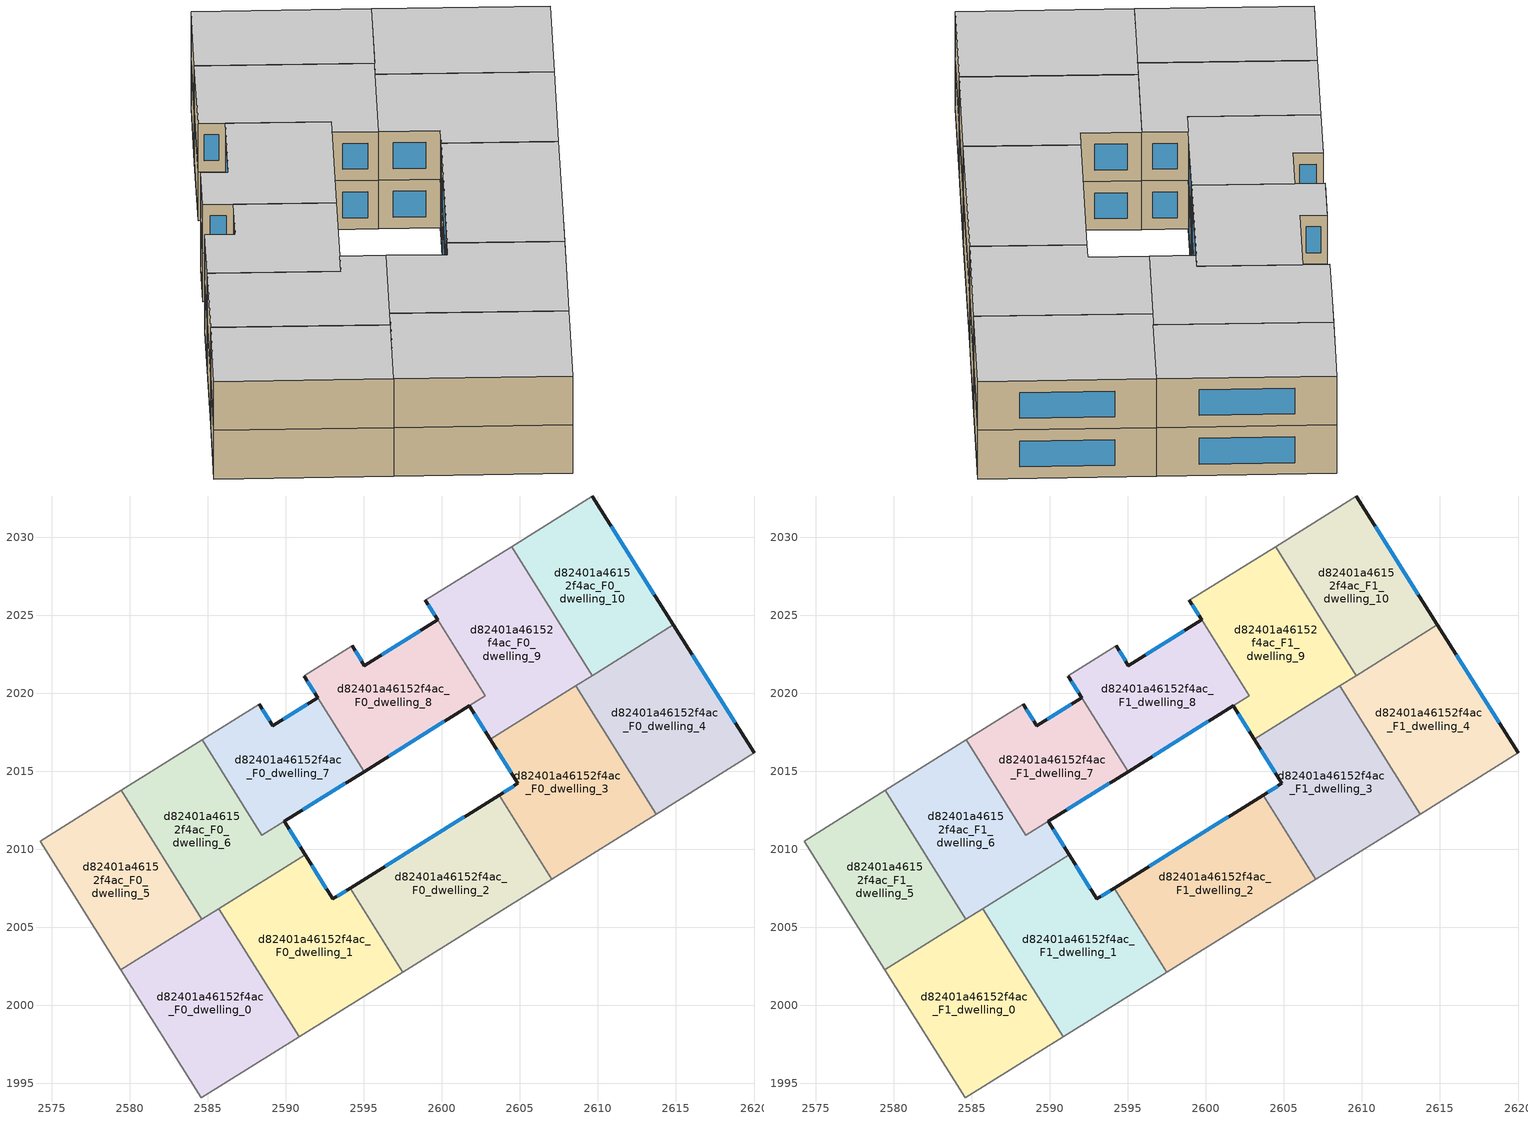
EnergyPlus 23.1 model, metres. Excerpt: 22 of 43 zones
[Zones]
d82401a46152f4ac_F0_dwelling_0
 floor ground (EU_floor_Construction): 2585.71,2006.2 2590.84,1997.98 2584.59,1994.08 2579.43,2002.28 z0
 wall adiabatic (EU_wall_Construction): 2579.43,2002.28 2584.59,1994.08 2590.84,1997.98 z0:3
 wall to d82401a46152f4ac_F0_dwelling_1 (EU_wall_Construction): 2590.84,1997.98 2585.71,2006.2 z0:3
 wall to d82401a46152f4ac_F0_dwelling_5 (EU_wall_Construction): 2584.61,2005.51 2579.43,2002.28 z0:3
 wall to d82401a46152f4ac_F0_dwelling_6 (EU_wall_Construction): 2585.71,2006.2 2584.61,2005.51 z0:3
d82401a46152f4ac_F0_dwelling_1
 floor ground (EU_floor_Construction): 2594.13,2007.52 2597.49,2002.13 2590.84,1997.98 2585.71,2006.2 2591.24,2009.65 2593.02,2006.83 z0
 wall outside (EU_wall_Construction): 2594.13,2007.52 2593.02,2006.83 2591.24,2009.65 z0:3
 wall to d82401a46152f4ac_F0_dwelling_2 (EU_wall_Construction): 2597.49,2002.13 2594.13,2007.52 z0:3
 wall adiabatic (EU_wall_Construction): 2590.84,1997.98 2597.49,2002.13 z0:3
 wall to d82401a46152f4ac_F0_dwelling_6 (EU_wall_Construction): 2591.24,2009.65 2585.71,2006.2 z0:3
 window (EU_Window_Construction): 2592.6,2007.5 2591.66,2008.99 / 2593.87,2007.36 2593.28,2007 z0.7:2.3
d82401a46152f4ac_F0_dwelling_10
 floor ground (EU_floor_Construction): 2609.65,2032.64 2614.84,2024.39 2609.64,2021.14 2604.47,2029.41 z0
 wall outside (EU_wall_Construction): 2614.84,2024.39 2609.65,2032.64 z0:3
 wall to d82401a46152f4ac_F0_dwelling_9 (EU_wall_Construction): 2604.47,2029.41 2609.64,2021.14 z0:3
 wall adiabatic (EU_wall_Construction): 2609.65,2032.64 2604.47,2029.41 z0:3
 wall to d82401a46152f4ac_F0_dwelling_4 (EU_wall_Construction): 2609.64,2021.14 2614.84,2024.39 z0:3
 window (EU_Window_Construction): 2613.62,2026.33 2610.87,2030.71 z0.7:2.3
d82401a46152f4ac_F0_dwelling_2
 floor ground (EU_floor_Construction): 2603.68,2013.49 2607.04,2008.1 2597.49,2002.13 2594.13,2007.52 z0
 wall outside (EU_wall_Construction): 2603.68,2013.49 2594.13,2007.52 z0:3
 wall to d82401a46152f4ac_F0_dwelling_3 (EU_wall_Construction): 2607.04,2008.1 2603.68,2013.49 z0:3
 wall adiabatic (EU_wall_Construction): 2597.49,2002.13 2607.04,2008.1 z0:3
 window (EU_Window_Construction): 2601.43,2012.09 2596.37,2008.92 z0.7:2.3
d82401a46152f4ac_F0_dwelling_3
 floor ground (EU_floor_Construction): 2608.59,2020.48 2613.72,2012.26 2607.04,2008.1 2603.68,2013.49 2604.87,2014.24 2603.1,2017.06 z0
 wall outside (EU_wall_Construction): 2603.1,2017.06 2604.87,2014.24 2603.68,2013.49 z0:3
 wall to d82401a46152f4ac_F0_dwelling_4 (EU_wall_Construction): 2613.72,2012.26 2608.59,2020.48 z0:3
 wall adiabatic (EU_wall_Construction): 2607.04,2008.1 2613.72,2012.26 z0:3
 wall to d82401a46152f4ac_F0_dwelling_9 (EU_wall_Construction): 2608.59,2020.48 2603.1,2017.06 z0:3
 window (EU_Window_Construction): 2604.59,2014.06 2603.96,2013.66 / 2603.52,2016.39 2604.46,2014.9 z0.7:2.3
d82401a46152f4ac_F0_dwelling_4
 floor ground (EU_floor_Construction): 2614.84,2024.39 2620,2016.19 2613.72,2012.26 2608.59,2020.48 z0
 wall outside (EU_wall_Construction): 2620,2016.19 2614.84,2024.39 z0:3
 wall adiabatic (EU_wall_Construction): 2613.72,2012.26 2620,2016.19 z0:3
 wall to d82401a46152f4ac_F0_dwelling_9 (EU_wall_Construction): 2609.64,2021.14 2608.59,2020.48 z0:3
 window (EU_Window_Construction): 2618.79,2018.11 2616.05,2022.46 z0.7:2.3
d82401a46152f4ac_F0_dwelling_5
 floor ground (EU_floor_Construction): 2579.45,2013.78 2584.61,2005.51 2579.43,2002.28 2574.24,2010.53 z0
 wall adiabatic (EU_wall_Construction): 2579.45,2013.78 2574.24,2010.53 2579.43,2002.28 z0:3
 wall to d82401a46152f4ac_F0_dwelling_6 (EU_wall_Construction): 2584.61,2005.51 2579.45,2013.78 z0:3
d82401a46152f4ac_F0_dwelling_6
 floor ground (EU_floor_Construction): 2589.9,2011.79 2591.24,2009.65 2584.61,2005.51 2579.45,2013.78 2584.64,2017.02 2588.46,2010.9 z0
 wall outside (EU_wall_Construction): 2591.24,2009.65 2589.9,2011.79 z0:3
 wall adiabatic (EU_wall_Construction): 2584.64,2017.02 2579.45,2013.78 z0:3
 wall to d82401a46152f4ac_F0_dwelling_7 (EU_wall_Construction): 2589.9,2011.79 2588.46,2010.9 2584.64,2017.02 z0:3
 window (EU_Window_Construction): 2590.93,2010.16 2590.21,2011.29 z0.7:2.3
d82401a46152f4ac_F0_dwelling_7
 floor ground (EU_floor_Construction): 2592.06,2019.72 2595.01,2014.99 2588.46,2010.9 2584.64,2017.02 2588.29,2019.3 2589.16,2017.92 z0
 wall outside (EU_wall_Construction): 2592.06,2019.72 2589.16,2017.92 2588.29,2019.3 / 2589.89,2011.79 2595.01,2014.99 z0:3
 wall adiabatic (EU_wall_Construction): 2588.29,2019.3 2584.64,2017.02 z0:3
 wall to d82401a46152f4ac_F0_dwelling_8 (EU_wall_Construction): 2595.01,2014.99 2592.06,2019.72 z0:3
 window (EU_Window_Construction): 2588.95,2018.24 2588.49,2018.98 / 2591.38,2019.3 2589.84,2018.34 / 2591.1,2012.54 2593.81,2014.24 z0.7:2.3
d82401a46152f4ac_F0_dwelling_8
 floor ground (EU_floor_Construction): 2599.72,2024.72 2602.77,2019.84 2595.01,2014.99 2592.06,2019.72 2591.18,2021.11 2594.26,2023.04 2595.04,2021.78 z0
 wall outside (EU_wall_Construction): 2595.01,2014.99 2601.74,2019.2 / 2591.18,2021.11 2592.06,2019.72 / 2599.72,2024.72 2595.04,2021.78 2594.26,2023.04 z0:3
 wall adiabatic (EU_wall_Construction): 2594.26,2023.04 2591.19,2021.12 z0:3
 wall to d82401a46152f4ac_F0_dwelling_9 (EU_wall_Construction): 2601.75,2019.21 2602.77,2019.84 2599.72,2024.72 z0:3
 window (EU_Window_Construction): 2596.59,2015.98 2600.16,2018.21 / 2591.39,2020.79 2591.85,2020.05 / 2594.86,2022.08 2594.44,2022.74 / 2598.62,2024.03 2596.14,2022.47 z0.7:2.3
d82401a46152f4ac_F0_dwelling_9
 floor ground (EU_floor_Construction): 2604.47,2029.41 2609.64,2021.14 2603.1,2017.06 2601.75,2019.21 2602.77,2019.84 2599.72,2024.72 2598.94,2025.96 z0
 wall outside (EU_wall_Construction): 2598.94,2025.96 2599.72,2024.72 / 2601.75,2019.21 2603.1,2017.06 z0:3
 wall adiabatic (EU_wall_Construction): 2604.47,2029.41 2598.95,2025.96 z0:3
 window (EU_Window_Construction): 2599.12,2025.67 2599.54,2025.01 / 2602.07,2018.7 2602.78,2017.56 z0.7:2.3
d82401a46152f4ac_F1_dwelling_0
 floor to d82401a46152f4ac_F0_dwelling_0 (EU_floor_Construction): 2585.71,2006.2 2590.84,1997.98 2584.59,1994.08 2579.43,2002.28 z3
 wall adiabatic (EU_wall_Construction): 2579.43,2002.28 2584.59,1994.08 2590.84,1997.98 z3:6
 wall to d82401a46152f4ac_F1_dwelling_1 (EU_wall_Construction): 2590.84,1997.98 2585.71,2006.2 z3:6
 wall to d82401a46152f4ac_F1_dwelling_5 (EU_wall_Construction): 2584.61,2005.51 2579.43,2002.28 z3:6
 wall to d82401a46152f4ac_F1_dwelling_6 (EU_wall_Construction): 2585.71,2006.2 2584.61,2005.51 z3:6
 ceiling to d82401a46152f4ac_F2_dwelling_0 (EU_floor_Construction): 2590.84,1997.98 2585.71,2006.2 2579.43,2002.28 2584.59,1994.08 z6
d82401a46152f4ac_F1_dwelling_1
 floor to d82401a46152f4ac_F0_dwelling_1 (EU_floor_Construction): 2594.13,2007.52 2597.49,2002.13 2590.84,1997.98 2585.71,2006.2 2591.24,2009.65 2593.02,2006.83 z3
 wall outside (EU_wall_Construction): 2594.13,2007.52 2593.02,2006.83 2591.24,2009.65 z3:6
 wall to d82401a46152f4ac_F1_dwelling_2 (EU_wall_Construction): 2597.49,2002.13 2594.13,2007.52 z3:6
 wall adiabatic (EU_wall_Construction): 2590.84,1997.98 2597.49,2002.13 z3:6
 wall to d82401a46152f4ac_F1_dwelling_6 (EU_wall_Construction): 2591.24,2009.65 2585.71,2006.2 z3:6
 window (EU_Window_Construction): 2592.6,2007.5 2591.66,2008.99 / 2593.87,2007.36 2593.28,2007 z3.7:5.3
 ceiling to d82401a46152f4ac_F2_dwelling_1 (EU_floor_Construction): 2597.49,2002.13 2594.13,2007.52 2593.02,2006.83 2591.24,2009.65 2585.71,2006.2 2590.84,1997.98 z6
d82401a46152f4ac_F1_dwelling_10
 floor to d82401a46152f4ac_F0_dwelling_10 (EU_floor_Construction): 2609.65,2032.64 2614.84,2024.39 2609.64,2021.14 2604.47,2029.41 z3
 wall outside (EU_wall_Construction): 2614.84,2024.39 2609.65,2032.64 z3:6
 wall to d82401a46152f4ac_F1_dwelling_9 (EU_wall_Construction): 2604.47,2029.41 2609.64,2021.14 z3:6
 wall adiabatic (EU_wall_Construction): 2609.65,2032.64 2604.47,2029.41 z3:6
 wall to d82401a46152f4ac_F1_dwelling_4 (EU_wall_Construction): 2609.64,2021.14 2614.84,2024.39 z3:6
 window (EU_Window_Construction): 2613.62,2026.33 2610.87,2030.71 z3.7:5.3
 ceiling to d82401a46152f4ac_F2_dwelling_10 (EU_floor_Construction): 2614.84,2024.39 2609.65,2032.64 2604.47,2029.41 2609.64,2021.14 z6
d82401a46152f4ac_F1_dwelling_2
 floor to d82401a46152f4ac_F0_dwelling_2 (EU_floor_Construction): 2603.68,2013.49 2607.04,2008.1 2597.49,2002.13 2594.13,2007.52 z3
 wall outside (EU_wall_Construction): 2603.68,2013.49 2594.13,2007.52 z3:6
 wall to d82401a46152f4ac_F1_dwelling_3 (EU_wall_Construction): 2607.04,2008.1 2603.68,2013.49 z3:6
 wall adiabatic (EU_wall_Construction): 2597.49,2002.13 2607.04,2008.1 z3:6
 window (EU_Window_Construction): 2601.43,2012.09 2596.37,2008.92 z3.7:5.3
 ceiling to d82401a46152f4ac_F2_dwelling_2 (EU_floor_Construction): 2607.04,2008.1 2603.68,2013.49 2594.13,2007.52 2597.49,2002.13 z6
d82401a46152f4ac_F1_dwelling_3
 floor to d82401a46152f4ac_F0_dwelling_3 (EU_floor_Construction): 2608.59,2020.48 2613.72,2012.26 2607.04,2008.1 2603.68,2013.49 2604.87,2014.24 2603.1,2017.06 z3
 wall outside (EU_wall_Construction): 2603.1,2017.06 2604.87,2014.24 2603.68,2013.49 z3:6
 wall to d82401a46152f4ac_F1_dwelling_4 (EU_wall_Construction): 2613.72,2012.26 2608.59,2020.48 z3:6
 wall adiabatic (EU_wall_Construction): 2607.04,2008.1 2613.72,2012.26 z3:6
 wall to d82401a46152f4ac_F1_dwelling_9 (EU_wall_Construction): 2608.59,2020.48 2603.1,2017.06 z3:6
 window (EU_Window_Construction): 2604.59,2014.06 2603.96,2013.66 / 2603.52,2016.39 2604.46,2014.9 z3.7:5.3
 ceiling to d82401a46152f4ac_F2_dwelling_3 (EU_floor_Construction): 2613.72,2012.26 2608.59,2020.48 2603.1,2017.06 2604.87,2014.24 2603.68,2013.49 2607.04,2008.1 z6
d82401a46152f4ac_F1_dwelling_4
 floor to d82401a46152f4ac_F0_dwelling_4 (EU_floor_Construction): 2614.84,2024.39 2620,2016.19 2613.72,2012.26 2608.59,2020.48 z3
 wall outside (EU_wall_Construction): 2620,2016.19 2614.84,2024.39 z3:6
 wall adiabatic (EU_wall_Construction): 2613.72,2012.26 2620,2016.19 z3:6
 wall to d82401a46152f4ac_F1_dwelling_9 (EU_wall_Construction): 2609.64,2021.14 2608.59,2020.48 z3:6
 window (EU_Window_Construction): 2618.79,2018.11 2616.05,2022.46 z3.7:5.3
 ceiling to d82401a46152f4ac_F2_dwelling_4 (EU_floor_Construction): 2620,2016.19 2614.84,2024.39 2608.59,2020.48 2613.72,2012.26 z6
d82401a46152f4ac_F1_dwelling_5
 floor to d82401a46152f4ac_F0_dwelling_5 (EU_floor_Construction): 2579.45,2013.78 2584.61,2005.51 2579.43,2002.28 2574.24,2010.53 z3
 wall adiabatic (EU_wall_Construction): 2579.45,2013.78 2574.24,2010.53 2579.43,2002.28 z3:6
 wall to d82401a46152f4ac_F1_dwelling_6 (EU_wall_Construction): 2584.61,2005.51 2579.45,2013.78 z3:6
 ceiling to d82401a46152f4ac_F2_dwelling_5 (EU_floor_Construction): 2584.61,2005.51 2579.45,2013.78 2574.24,2010.53 2579.43,2002.28 z6
d82401a46152f4ac_F1_dwelling_6
 floor to d82401a46152f4ac_F0_dwelling_6 (EU_floor_Construction): 2589.9,2011.79 2591.24,2009.65 2584.61,2005.51 2579.45,2013.78 2584.64,2017.02 2588.46,2010.9 z3
 wall outside (EU_wall_Construction): 2591.24,2009.65 2589.9,2011.79 z3:6
 wall adiabatic (EU_wall_Construction): 2584.64,2017.02 2579.45,2013.78 z3:6
 wall to d82401a46152f4ac_F1_dwelling_7 (EU_wall_Construction): 2589.9,2011.79 2588.46,2010.9 2584.64,2017.02 z3:6
 window (EU_Window_Construction): 2590.93,2010.16 2590.21,2011.29 z3.7:5.3
 ceiling to d82401a46152f4ac_F2_dwelling_6 (EU_floor_Construction): 2591.24,2009.65 2589.9,2011.79 2588.46,2010.9 2584.64,2017.02 2579.45,2013.78 2584.61,2005.51 z6
d82401a46152f4ac_F1_dwelling_7
 floor to d82401a46152f4ac_F0_dwelling_7 (EU_floor_Construction): 2592.06,2019.72 2595.01,2014.99 2588.46,2010.9 2584.64,2017.02 2588.29,2019.3 2589.16,2017.92 z3
 wall outside (EU_wall_Construction): 2592.06,2019.72 2589.16,2017.92 2588.29,2019.3 / 2589.89,2011.79 2595.01,2014.99 z3:6
 wall adiabatic (EU_wall_Construction): 2588.29,2019.3 2584.64,2017.02 z3:6
 wall to d82401a46152f4ac_F1_dwelling_8 (EU_wall_Construction): 2595.01,2014.99 2592.06,2019.72 z3:6
 window (EU_Window_Construction): 2588.95,2018.24 2588.49,2018.98 / 2591.38,2019.3 2589.84,2018.34 / 2591.1,2012.54 2593.81,2014.24 z3.7:5.3
 ceiling to d82401a46152f4ac_F2_dwelling_7 (EU_floor_Construction): 2595.01,2014.99 2592.06,2019.72 2589.16,2017.92 2588.29,2019.3 2584.64,2017.02 2588.46,2010.9 z6
d82401a46152f4ac_F1_dwelling_8
 floor to d82401a46152f4ac_F0_dwelling_8 (EU_floor_Construction): 2599.72,2024.72 2602.77,2019.84 2595.01,2014.99 2592.06,2019.72 2591.18,2021.11 2594.26,2023.04 2595.04,2021.78 z3
 wall outside (EU_wall_Construction): 2595.01,2014.99 2601.74,2019.2 / 2591.18,2021.11 2592.06,2019.72 / 2599.72,2024.72 2595.04,2021.78 2594.26,2023.04 z3:6
 wall adiabatic (EU_wall_Construction): 2594.26,2023.04 2591.19,2021.12 z3:6
 wall to d82401a46152f4ac_F1_dwelling_9 (EU_wall_Construction): 2601.75,2019.21 2602.77,2019.84 2599.72,2024.72 z3:6
 window (EU_Window_Construction): 2596.59,2015.98 2600.16,2018.21 / 2591.39,2020.79 2591.85,2020.05 / 2594.86,2022.08 2594.44,2022.74 / 2598.62,2024.03 2596.14,2022.47 z3.7:5.3
 ceiling to d82401a46152f4ac_F2_dwelling_8 (EU_floor_Construction): 2602.77,2019.84 2599.72,2024.72 2595.04,2021.78 2594.26,2023.04 2591.18,2021.11 2592.06,2019.72 2595.01,2014.99 z6
d82401a46152f4ac_F1_dwelling_9
 floor to d82401a46152f4ac_F0_dwelling_9 (EU_floor_Construction): 2604.47,2029.41 2609.64,2021.14 2603.1,2017.06 2601.75,2019.21 2602.77,2019.84 2599.72,2024.72 2598.94,2025.96 z3
 wall outside (EU_wall_Construction): 2598.94,2025.96 2599.72,2024.72 / 2601.75,2019.21 2603.1,2017.06 z3:6
 wall adiabatic (EU_wall_Construction): 2604.47,2029.41 2598.95,2025.96 z3:6
 window (EU_Window_Construction): 2599.12,2025.67 2599.54,2025.01 / 2602.07,2018.7 2602.78,2017.56 z3.7:5.3
 ceiling to d82401a46152f4ac_F2_dwelling_9 (EU_floor_Construction): 2609.64,2021.14 2604.47,2029.41 2598.94,2025.96 2599.72,2024.72 2602.77,2019.84 2601.75,2019.21 2603.1,2017.06 z6
[Building]
EU S2 Campaign: North Axis=0; Terrain=City; Solar Distribution=FullExterior
[Site:Location]
Budapest.Ferenc.Liszt.Intl.AP: Latitude=47.437; Longitude=19.256; Time Zone=1; Elevation=185
[SizingPeriod:WeatherFileDays]
AnnualSizingPeriod: Begin Month=1; Begin Day of Month=1; End Month=12; End Day of Month=31; Day of Week for Start Day=Monday; Use Weather File Daylight Saving Period=No; Use Weather File Rain and Snow Indicators=No
[MATERIAL]
EU_InternalMass_Material: Roughness=MediumRough; Thickness=0.1; Conductivity=1; Density=1800; Specific Heat=900; Thermal Absorptance=0.9; Solar Absorptance=0.7; Visible Absorptance=0.7
[MATERIAL:NOMASS] Roughness=MediumRough; Thermal Absorptance=0.9; Solar Absorptance=0.7; Visible Absorptance=0.7
Name | Thermal Resistance
EU_wall_NoMass | 0.832559
EU_floor_NoMass | 0.872794
[WINDOWMATERIAL:SIMPLEGLAZINGSYSTEM]
EU_Window_SimpleGlazing: UFactor=2.79869; Solar Heat Gain Coefficient=0.75; Visible Transmittance=0.75
[CONSTRUCTION]
EU_wall_Construction: EU_wall_NoMass
EU_floor_Construction: EU_floor_NoMass
EU_Window_Construction: EU_Window_SimpleGlazing
EU_InternalMass_Construction: EU_InternalMass_Material
[ZONE] Type=1; Multiplier=1; Ceiling Height=autocalculate; Floor Area=autocalculate; Part of Total Floor Area=Yes
Name | Volume
d82401a46152f4ac_F0_dwelling_0; d82401a46152f4ac_F1_dwelling_0 | 214.756
d82401a46152f4ac_F0_dwelling_1; d82401a46152f4ac_F1_dwelling_1 | 214.738
d82401a46152f4ac_F0_dwelling_10; d82401a46152f4ac_F1_dwelling_10 | 178.971
d82401a46152f4ac_F0_dwelling_2; d82401a46152f4ac_F1_dwelling_2 | 214.739
d82401a46152f4ac_F0_dwelling_3; d82401a46152f4ac_F1_dwelling_3; d82401a46152f4ac_F0_dwelling_4; d82401a46152f4ac_F1_dwelling_4 | 214.742
d82401a46152f4ac_F0_dwelling_5; d82401a46152f4ac_F1_dwelling_5 | 178.95
d82401a46152f4ac_F0_dwelling_6; d82401a46152f4ac_F1_dwelling_6 | 191.809
d82401a46152f4ac_F0_dwelling_7 | 150.538
d82401a46152f4ac_F1_dwelling_7 | 150.485
d82401a46152f4ac_F0_dwelling_8; d82401a46152f4ac_F1_dwelling_8 | 173.713
d82401a46152f4ac_F0_dwelling_9; d82401a46152f4ac_F1_dwelling_9 | 199.776
[INTERNALMASS] Construction=EU_InternalMass_Construction
Name | Zone or ZoneList | Surface Area
d82401a46152f4ac_F0_dwelling_0_EU_InternalMass | d82401a46152f4ac_F0_dwelling_0 | 71.5852
d82401a46152f4ac_F0_dwelling_1_EU_InternalMass | d82401a46152f4ac_F0_dwelling_1 | 71.5793
d82401a46152f4ac_F0_dwelling_2_EU_InternalMass | d82401a46152f4ac_F0_dwelling_2 | 71.5795
d82401a46152f4ac_F0_dwelling_3_EU_InternalMass | d82401a46152f4ac_F0_dwelling_3 | 71.5807
d82401a46152f4ac_F0_dwelling_4_EU_InternalMass | d82401a46152f4ac_F0_dwelling_4 | 71.5807
d82401a46152f4ac_F0_dwelling_5_EU_InternalMass | d82401a46152f4ac_F0_dwelling_5 | 59.65
d82401a46152f4ac_F0_dwelling_6_EU_InternalMass | d82401a46152f4ac_F0_dwelling_6 | 63.9359
d82401a46152f4ac_F0_dwelling_7_EU_InternalMass | d82401a46152f4ac_F0_dwelling_7 | 50.1804
d82401a46152f4ac_F0_dwelling_8_EU_InternalMass | d82401a46152f4ac_F0_dwelling_8 | 57.8999
d82401a46152f4ac_F0_dwelling_9_EU_InternalMass | d82401a46152f4ac_F0_dwelling_9 | 66.5905
d82401a46152f4ac_F0_dwelling_10_EU_InternalMass | d82401a46152f4ac_F0_dwelling_10 | 59.6568
d82401a46152f4ac_F1_dwelling_0_EU_InternalMass | d82401a46152f4ac_F1_dwelling_0 | 71.5852
d82401a46152f4ac_F1_dwelling_1_EU_InternalMass | d82401a46152f4ac_F1_dwelling_1 | 71.5793
d82401a46152f4ac_F1_dwelling_2_EU_InternalMass | d82401a46152f4ac_F1_dwelling_2 | 71.5795
d82401a46152f4ac_F1_dwelling_3_EU_InternalMass | d82401a46152f4ac_F1_dwelling_3 | 71.5807
d82401a46152f4ac_F1_dwelling_4_EU_InternalMass | d82401a46152f4ac_F1_dwelling_4 | 71.5807
d82401a46152f4ac_F1_dwelling_5_EU_InternalMass | d82401a46152f4ac_F1_dwelling_5 | 59.65
d82401a46152f4ac_F1_dwelling_6_EU_InternalMass | d82401a46152f4ac_F1_dwelling_6 | 63.9359
d82401a46152f4ac_F1_dwelling_7_EU_InternalMass | d82401a46152f4ac_F1_dwelling_7 | 50.1804
d82401a46152f4ac_F1_dwelling_8_EU_InternalMass | d82401a46152f4ac_F1_dwelling_8 | 57.8999
d82401a46152f4ac_F1_dwelling_9_EU_InternalMass | d82401a46152f4ac_F1_dwelling_9 | 66.5905
d82401a46152f4ac_F1_dwelling_10_EU_InternalMass | d82401a46152f4ac_F1_dwelling_10 | 59.6568
[OTHEREQUIPMENT] Fuel Type=Electricity; Design Level Calculation Method=Watts/Area; Power per Zone Floor Area=1; Fraction Latent=0; Fraction Radiant=0; Fraction Lost=0; Carbon Dioxide Generation Rate=0; EndUse Subcategory=EU_Step8_InternalGains
Name | Zone or ZoneList or Space or SpaceList | Schedule
EU_Step8_InternalGain_d82401a46152f4ac_F0_dwelling_0_f000 | d82401a46152f4ac_F0_dwelling_0 | EU_Step8_GainSchedule_d82401a46152f4ac_F0_dwelling_0_f000
EU_Step8_InternalGain_d82401a46152f4ac_F0_dwelling_1_f000 | d82401a46152f4ac_F0_dwelling_1 | EU_Step8_GainSchedule_d82401a46152f4ac_F0_dwelling_1_f000
EU_Step8_InternalGain_d82401a46152f4ac_F0_dwelling_2_f000 | d82401a46152f4ac_F0_dwelling_2 | EU_Step8_GainSchedule_d82401a46152f4ac_F0_dwelling_2_f000
EU_Step8_InternalGain_d82401a46152f4ac_F0_dwelling_3_f000 | d82401a46152f4ac_F0_dwelling_3 | EU_Step8_GainSchedule_d82401a46152f4ac_F0_dwelling_3_f000
EU_Step8_InternalGain_d82401a46152f4ac_F0_dwelling_4_f000 | d82401a46152f4ac_F0_dwelling_4 | EU_Step8_GainSchedule_d82401a46152f4ac_F0_dwelling_4_f000
EU_Step8_InternalGain_d82401a46152f4ac_F0_dwelling_5_f000 | d82401a46152f4ac_F0_dwelling_5 | EU_Step8_GainSchedule_d82401a46152f4ac_F0_dwelling_5_f000
EU_Step8_InternalGain_d82401a46152f4ac_F0_dwelling_6_f000 | d82401a46152f4ac_F0_dwelling_6 | EU_Step8_GainSchedule_d82401a46152f4ac_F0_dwelling_6_f000
EU_Step8_InternalGain_d82401a46152f4ac_F0_dwelling_7_f000 | d82401a46152f4ac_F0_dwelling_7 | EU_Step8_GainSchedule_d82401a46152f4ac_F0_dwelling_7_f000
EU_Step8_InternalGain_d82401a46152f4ac_F0_dwelling_8_f000 | d82401a46152f4ac_F0_dwelling_8 | EU_Step8_GainSchedule_d82401a46152f4ac_F0_dwelling_8_f000
EU_Step8_InternalGain_d82401a46152f4ac_F0_dwelling_9_f000 | d82401a46152f4ac_F0_dwelling_9 | EU_Step8_GainSchedule_d82401a46152f4ac_F0_dwelling_9_f000
EU_Step8_InternalGain_d82401a46152f4ac_F0_dwelling_10_f000 | d82401a46152f4ac_F0_dwelling_10 | EU_Step8_GainSchedule_d82401a46152f4ac_F0_dwelling_10_f000
EU_Step8_InternalGain_d82401a46152f4ac_F1_dwelling_0_f000 | d82401a46152f4ac_F1_dwelling_0 | EU_Step8_GainSchedule_d82401a46152f4ac_F1_dwelling_0_f000
EU_Step8_InternalGain_d82401a46152f4ac_F1_dwelling_1_f000 | d82401a46152f4ac_F1_dwelling_1 | EU_Step8_GainSchedule_d82401a46152f4ac_F1_dwelling_1_f000
EU_Step8_InternalGain_d82401a46152f4ac_F1_dwelling_2_f000 | d82401a46152f4ac_F1_dwelling_2 | EU_Step8_GainSchedule_d82401a46152f4ac_F1_dwelling_2_f000
EU_Step8_InternalGain_d82401a46152f4ac_F1_dwelling_3_f000 | d82401a46152f4ac_F1_dwelling_3 | EU_Step8_GainSchedule_d82401a46152f4ac_F1_dwelling_3_f000
EU_Step8_InternalGain_d82401a46152f4ac_F1_dwelling_4_f000 | d82401a46152f4ac_F1_dwelling_4 | EU_Step8_GainSchedule_d82401a46152f4ac_F1_dwelling_4_f000
EU_Step8_InternalGain_d82401a46152f4ac_F1_dwelling_5_f000 | d82401a46152f4ac_F1_dwelling_5 | EU_Step8_GainSchedule_d82401a46152f4ac_F1_dwelling_5_f000
EU_Step8_InternalGain_d82401a46152f4ac_F1_dwelling_6_f000 | d82401a46152f4ac_F1_dwelling_6 | EU_Step8_GainSchedule_d82401a46152f4ac_F1_dwelling_6_f000
EU_Step8_InternalGain_d82401a46152f4ac_F1_dwelling_7_f000 | d82401a46152f4ac_F1_dwelling_7 | EU_Step8_GainSchedule_d82401a46152f4ac_F1_dwelling_7_f000
EU_Step8_InternalGain_d82401a46152f4ac_F1_dwelling_8_f000 | d82401a46152f4ac_F1_dwelling_8 | EU_Step8_GainSchedule_d82401a46152f4ac_F1_dwelling_8_f000
EU_Step8_InternalGain_d82401a46152f4ac_F1_dwelling_9_f000 | d82401a46152f4ac_F1_dwelling_9 | EU_Step8_GainSchedule_d82401a46152f4ac_F1_dwelling_9_f000
EU_Step8_InternalGain_d82401a46152f4ac_F1_dwelling_10_f000 | d82401a46152f4ac_F1_dwelling_10 | EU_Step8_GainSchedule_d82401a46152f4ac_F1_dwelling_10_f000
[ZONEVENTILATION:DESIGNFLOWRATE] Schedule=EU_AlwaysOn; Design Flow Rate Calculation Method=AirChanges/Hour; Air Changes per Hour=0.475469; Ventilation Type=Natural; Fan Pressure Rise=0; Fan Total Efficiency=1; Constant Term Coefficient=1; Temperature Term Coefficient=0; Velocity Term Coefficient=0; Velocity Squared Term Coefficient=0; Minimum Indoor Temperature=-100; Maximum Indoor Temperature=100; Delta Temperature=-100; Minimum Outdoor Temperature=-100; Maximum Outdoor Temperature=100; Maximum Wind Speed=40
Name | Zone or ZoneList or Space or SpaceList
EU_ConstantAir_d82401a46152f4ac_F0_dwelling_0 | d82401a46152f4ac_F0_dwelling_0
EU_ConstantAir_d82401a46152f4ac_F0_dwelling_1 | d82401a46152f4ac_F0_dwelling_1
EU_ConstantAir_d82401a46152f4ac_F0_dwelling_2 | d82401a46152f4ac_F0_dwelling_2
EU_ConstantAir_d82401a46152f4ac_F0_dwelling_3 | d82401a46152f4ac_F0_dwelling_3
EU_ConstantAir_d82401a46152f4ac_F0_dwelling_4 | d82401a46152f4ac_F0_dwelling_4
EU_ConstantAir_d82401a46152f4ac_F0_dwelling_5 | d82401a46152f4ac_F0_dwelling_5
EU_ConstantAir_d82401a46152f4ac_F0_dwelling_6 | d82401a46152f4ac_F0_dwelling_6
EU_ConstantAir_d82401a46152f4ac_F0_dwelling_7 | d82401a46152f4ac_F0_dwelling_7
EU_ConstantAir_d82401a46152f4ac_F0_dwelling_8 | d82401a46152f4ac_F0_dwelling_8
EU_ConstantAir_d82401a46152f4ac_F0_dwelling_9 | d82401a46152f4ac_F0_dwelling_9
EU_ConstantAir_d82401a46152f4ac_F0_dwelling_10 | d82401a46152f4ac_F0_dwelling_10
EU_ConstantAir_d82401a46152f4ac_F1_dwelling_0 | d82401a46152f4ac_F1_dwelling_0
EU_ConstantAir_d82401a46152f4ac_F1_dwelling_1 | d82401a46152f4ac_F1_dwelling_1
EU_ConstantAir_d82401a46152f4ac_F1_dwelling_2 | d82401a46152f4ac_F1_dwelling_2
EU_ConstantAir_d82401a46152f4ac_F1_dwelling_3 | d82401a46152f4ac_F1_dwelling_3
EU_ConstantAir_d82401a46152f4ac_F1_dwelling_4 | d82401a46152f4ac_F1_dwelling_4
EU_ConstantAir_d82401a46152f4ac_F1_dwelling_5 | d82401a46152f4ac_F1_dwelling_5
EU_ConstantAir_d82401a46152f4ac_F1_dwelling_6 | d82401a46152f4ac_F1_dwelling_6
EU_ConstantAir_d82401a46152f4ac_F1_dwelling_7 | d82401a46152f4ac_F1_dwelling_7
EU_ConstantAir_d82401a46152f4ac_F1_dwelling_8 | d82401a46152f4ac_F1_dwelling_8
EU_ConstantAir_d82401a46152f4ac_F1_dwelling_9 | d82401a46152f4ac_F1_dwelling_9
EU_ConstantAir_d82401a46152f4ac_F1_dwelling_10 | d82401a46152f4ac_F1_dwelling_10
[HVACTEMPLATE:THERMOSTAT] Constant Heating Setpoint=20; Constant Cooling Setpoint=50
EU_HeatOnly_d82401a46152f4ac_F0_dwelling_0; EU_HeatOnly_d82401a46152f4ac_F0_dwelling_1; EU_HeatOnly_d82401a46152f4ac_F0_dwelling_2; EU_HeatOnly_d82401a46152f4ac_F0_dwelling_3; EU_HeatOnly_d82401a46152f4ac_F0_dwelling_4; EU_HeatOnly_d82401a46152f4ac_F0_dwelling_5; EU_HeatOnly_d82401a46152f4ac_F0_dwelling_6; EU_HeatOnly_d82401a46152f4ac_F0_dwelling_7; EU_HeatOnly_d82401a46152f4ac_F0_dwelling_8; EU_HeatOnly_d82401a46152f4ac_F0_dwelling_9; EU_HeatOnly_d82401a46152f4ac_F0_dwelling_10; EU_HeatOnly_d82401a46152f4ac_F1_dwelling_0; EU_HeatOnly_d82401a46152f4ac_F1_dwelling_1; EU_HeatOnly_d82401a46152f4ac_F1_dwelling_2; EU_HeatOnly_d82401a46152f4ac_F1_dwelling_3; EU_HeatOnly_d82401a46152f4ac_F1_dwelling_4; EU_HeatOnly_d82401a46152f4ac_F1_dwelling_5; EU_HeatOnly_d82401a46152f4ac_F1_dwelling_6; EU_HeatOnly_d82401a46152f4ac_F1_dwelling_7; EU_HeatOnly_d82401a46152f4ac_F1_dwelling_8; EU_HeatOnly_d82401a46152f4ac_F1_dwelling_9; EU_HeatOnly_d82401a46152f4ac_F1_dwelling_10; EU_HeatOnly_d82401a46152f4ac_F2_dwelling_0; EU_HeatOnly_d82401a46152f4ac_F2_dwelling_1; EU_HeatOnly_d82401a46152f4ac_F2_dwelling_2; EU_HeatOnly_d82401a46152f4ac_F2_dwelling_3; EU_HeatOnly_d82401a46152f4ac_F2_dwelling_4; EU_HeatOnly_d82401a46152f4ac_F2_dwelling_5; EU_HeatOnly_d82401a46152f4ac_F2_dwelling_6; EU_HeatOnly_d82401a46152f4ac_F2_dwelling_7; EU_HeatOnly_d82401a46152f4ac_F2_dwelling_8; EU_HeatOnly_d82401a46152f4ac_F2_dwelling_9; EU_HeatOnly_d82401a46152f4ac_F2_dwelling_10; EU_HeatOnly_d82401a46152f4ac_F3_dwelling_0; EU_HeatOnly_d82401a46152f4ac_F3_dwelling_1; EU_HeatOnly_d82401a46152f4ac_F3_dwelling_2; EU_HeatOnly_d82401a46152f4ac_F3_dwelling_3; EU_HeatOnly_d82401a46152f4ac_F3_dwelling_4; EU_HeatOnly_d82401a46152f4ac_F3_dwelling_5; EU_HeatOnly_d82401a46152f4ac_F3_dwelling_6; EU_HeatOnly_d82401a46152f4ac_F3_dwelling_7; EU_HeatOnly_d82401a46152f4ac_F3_dwelling_8; EU_HeatOnly_d82401a46152f4ac_F3_dwelling_9
[HVACTEMPLATE:ZONE:IDEALLOADSAIRSYSTEM] System Availability Schedule=EU_AlwaysOn; Maximum Heating Supply Air Temperature=50; Minimum Cooling Supply Air Temperature=13; Maximum Heating Supply Air Humidity Ratio=0.0156; Minimum Cooling Supply Air Humidity Ratio=0.0077; Heating Limit=NoLimit; Cooling Limit=NoLimit; Heating Availability Schedule=EU_AlwaysOn; Cooling Availability Schedule=EU_CoolingOff; Dehumidification Control Type=ConstantSensibleHeatRatio; Cooling Sensible Heat Ratio=0.7; Dehumidification Setpoint=60; Humidification Control Type=None; Humidification Setpoint=30; Outdoor Air Method=None; Outdoor Air Flow Rate per Person=0.00944; Outdoor Air Flow Rate per Zone Floor Area=0; Outdoor Air Flow Rate per Zone=0; Demand Controlled Ventilation Type=None; Outdoor Air Economizer Type=NoEconomizer; Heat Recovery Type=None; Sensible Heat Recovery Effectiveness=0.7; Latent Heat Recovery Effectiveness=0.65
Name | Template Thermostat
d82401a46152f4ac_F0_dwelling_0 | EU_HeatOnly_d82401a46152f4ac_F0_dwelling_0
d82401a46152f4ac_F0_dwelling_1 | EU_HeatOnly_d82401a46152f4ac_F0_dwelling_1
d82401a46152f4ac_F0_dwelling_2 | EU_HeatOnly_d82401a46152f4ac_F0_dwelling_2
d82401a46152f4ac_F0_dwelling_3 | EU_HeatOnly_d82401a46152f4ac_F0_dwelling_3
d82401a46152f4ac_F0_dwelling_4 | EU_HeatOnly_d82401a46152f4ac_F0_dwelling_4
d82401a46152f4ac_F0_dwelling_5 | EU_HeatOnly_d82401a46152f4ac_F0_dwelling_5
d82401a46152f4ac_F0_dwelling_6 | EU_HeatOnly_d82401a46152f4ac_F0_dwelling_6
d82401a46152f4ac_F0_dwelling_7 | EU_HeatOnly_d82401a46152f4ac_F0_dwelling_7
d82401a46152f4ac_F0_dwelling_8 | EU_HeatOnly_d82401a46152f4ac_F0_dwelling_8
d82401a46152f4ac_F0_dwelling_9 | EU_HeatOnly_d82401a46152f4ac_F0_dwelling_9
d82401a46152f4ac_F0_dwelling_10 | EU_HeatOnly_d82401a46152f4ac_F0_dwelling_10
d82401a46152f4ac_F1_dwelling_0 | EU_HeatOnly_d82401a46152f4ac_F1_dwelling_0
d82401a46152f4ac_F1_dwelling_1 | EU_HeatOnly_d82401a46152f4ac_F1_dwelling_1
d82401a46152f4ac_F1_dwelling_2 | EU_HeatOnly_d82401a46152f4ac_F1_dwelling_2
d82401a46152f4ac_F1_dwelling_3 | EU_HeatOnly_d82401a46152f4ac_F1_dwelling_3
d82401a46152f4ac_F1_dwelling_4 | EU_HeatOnly_d82401a46152f4ac_F1_dwelling_4
d82401a46152f4ac_F1_dwelling_5 | EU_HeatOnly_d82401a46152f4ac_F1_dwelling_5
d82401a46152f4ac_F1_dwelling_6 | EU_HeatOnly_d82401a46152f4ac_F1_dwelling_6
d82401a46152f4ac_F1_dwelling_7 | EU_HeatOnly_d82401a46152f4ac_F1_dwelling_7
d82401a46152f4ac_F1_dwelling_8 | EU_HeatOnly_d82401a46152f4ac_F1_dwelling_8
d82401a46152f4ac_F1_dwelling_9 | EU_HeatOnly_d82401a46152f4ac_F1_dwelling_9
d82401a46152f4ac_F1_dwelling_10 | EU_HeatOnly_d82401a46152f4ac_F1_dwelling_10
[SIZING:ZONE] Zone Cooling Design Supply Air Temperature Input Method=SupplyAirTemperature; Zone Cooling Design Supply Air Temperature=13; Zone Heating Design Supply Air Temperature Input Method=SupplyAirTemperature; Zone Heating Design Supply Air Temperature=50; Zone Cooling Design Supply Air Humidity Ratio=0.008; Zone Heating Design Supply Air Humidity Ratio=0.008; Cooling Design Air Flow Method=DesignDay; Cooling Design Air Flow Rate=0; Cooling Minimum Air Flow per Zone Floor Area=0.000762; Cooling Minimum Air Flow=0; Cooling Minimum Air Flow Fraction=0.2; Heating Design Air Flow Method=DesignDay; Heating Design Air Flow Rate=0; Heating Maximum Air Flow per Zone Floor Area=0.002032; Heating Maximum Air Flow=0.141576; Heating Maximum Air Flow Fraction=0.3; Account for Dedicated Outdoor Air System=No; Dedicated Outdoor Air System Control Strategy=NeutralSupplyAir; Dedicated Outdoor Air Low Setpoint Temperature for Design=autosize; Dedicated Outdoor Air High Setpoint Temperature for Design=autosize; Zone Load Sizing Method=Sensible Load Only No Latent Load; Zone Latent Cooling Design Supply Air Humidity Ratio Input Method=HumidityRatioDifference; Zone Cooling Design Supply Air Humidity Ratio Difference=0.005; Zone Latent Heating Design Supply Air Humidity Ratio Input Method=HumidityRatioDifference; Zone Humidification Design Supply Air Humidity Ratio Difference=0.005
d82401a46152f4ac_F0_dwelling_0; d82401a46152f4ac_F0_dwelling_1; d82401a46152f4ac_F0_dwelling_2; d82401a46152f4ac_F0_dwelling_3; d82401a46152f4ac_F0_dwelling_4; d82401a46152f4ac_F0_dwelling_5; d82401a46152f4ac_F0_dwelling_6; d82401a46152f4ac_F0_dwelling_7; d82401a46152f4ac_F0_dwelling_8; d82401a46152f4ac_F0_dwelling_9; d82401a46152f4ac_F0_dwelling_10; d82401a46152f4ac_F1_dwelling_0; d82401a46152f4ac_F1_dwelling_1; d82401a46152f4ac_F1_dwelling_2; d82401a46152f4ac_F1_dwelling_3; d82401a46152f4ac_F1_dwelling_4; d82401a46152f4ac_F1_dwelling_5; d82401a46152f4ac_F1_dwelling_6; d82401a46152f4ac_F1_dwelling_7; d82401a46152f4ac_F1_dwelling_8; d82401a46152f4ac_F1_dwelling_9; d82401a46152f4ac_F1_dwelling_10
[SCHEDULE:CONSTANT]
Name | Hourly Value
EU_AlwaysOn | 1
EU_CoolingOff | 0
[SCHEDULE:FILE] Column Number=1; Rows to Skip at Top=0; Number of Hours of Data=8760; Column Separator=Comma; Interpolate to Timestep=No; Minutes per Item=60; Adjust Schedule for Daylight Savings=Yes
Name | File
EU_Step8_GainSchedule_d82401a46152f4ac_F0_dwelling_0_f000 | ../../schedules/d82401a46152f4ac/d82401a46152f4ac_F0_dwelling_0_f000_gain.csv
EU_Step8_GainSchedule_d82401a46152f4ac_F0_dwelling_1_f000 | ../../schedules/d82401a46152f4ac/d82401a46152f4ac_F0_dwelling_1_f000_gain.csv
EU_Step8_GainSchedule_d82401a46152f4ac_F0_dwelling_2_f000 | ../../schedules/d82401a46152f4ac/d82401a46152f4ac_F0_dwelling_2_f000_gain.csv
EU_Step8_GainSchedule_d82401a46152f4ac_F0_dwelling_3_f000 | ../../schedules/d82401a46152f4ac/d82401a46152f4ac_F0_dwelling_3_f000_gain.csv
EU_Step8_GainSchedule_d82401a46152f4ac_F0_dwelling_4_f000 | ../../schedules/d82401a46152f4ac/d82401a46152f4ac_F0_dwelling_4_f000_gain.csv
EU_Step8_GainSchedule_d82401a46152f4ac_F0_dwelling_5_f000 | ../../schedules/d82401a46152f4ac/d82401a46152f4ac_F0_dwelling_5_f000_gain.csv
EU_Step8_GainSchedule_d82401a46152f4ac_F0_dwelling_6_f000 | ../../schedules/d82401a46152f4ac/d82401a46152f4ac_F0_dwelling_6_f000_gain.csv
EU_Step8_GainSchedule_d82401a46152f4ac_F0_dwelling_7_f000 | ../../schedules/d82401a46152f4ac/d82401a46152f4ac_F0_dwelling_7_f000_gain.csv
EU_Step8_GainSchedule_d82401a46152f4ac_F0_dwelling_8_f000 | ../../schedules/d82401a46152f4ac/d82401a46152f4ac_F0_dwelling_8_f000_gain.csv
EU_Step8_GainSchedule_d82401a46152f4ac_F0_dwelling_9_f000 | ../../schedules/d82401a46152f4ac/d82401a46152f4ac_F0_dwelling_9_f000_gain.csv
EU_Step8_GainSchedule_d82401a46152f4ac_F0_dwelling_10_f000 | ../../schedules/d82401a46152f4ac/d82401a46152f4ac_F0_dwelling_10_f000_gain.csv
EU_Step8_GainSchedule_d82401a46152f4ac_F1_dwelling_0_f000 | ../../schedules/d82401a46152f4ac/d82401a46152f4ac_F1_dwelling_0_f000_gain.csv
EU_Step8_GainSchedule_d82401a46152f4ac_F1_dwelling_1_f000 | ../../schedules/d82401a46152f4ac/d82401a46152f4ac_F1_dwelling_1_f000_gain.csv
EU_Step8_GainSchedule_d82401a46152f4ac_F1_dwelling_2_f000 | ../../schedules/d82401a46152f4ac/d82401a46152f4ac_F1_dwelling_2_f000_gain.csv
EU_Step8_GainSchedule_d82401a46152f4ac_F1_dwelling_3_f000 | ../../schedules/d82401a46152f4ac/d82401a46152f4ac_F1_dwelling_3_f000_gain.csv
EU_Step8_GainSchedule_d82401a46152f4ac_F1_dwelling_4_f000 | ../../schedules/d82401a46152f4ac/d82401a46152f4ac_F1_dwelling_4_f000_gain.csv
EU_Step8_GainSchedule_d82401a46152f4ac_F1_dwelling_5_f000 | ../../schedules/d82401a46152f4ac/d82401a46152f4ac_F1_dwelling_5_f000_gain.csv
EU_Step8_GainSchedule_d82401a46152f4ac_F1_dwelling_6_f000 | ../../schedules/d82401a46152f4ac/d82401a46152f4ac_F1_dwelling_6_f000_gain.csv
EU_Step8_GainSchedule_d82401a46152f4ac_F1_dwelling_7_f000 | ../../schedules/d82401a46152f4ac/d82401a46152f4ac_F1_dwelling_7_f000_gain.csv
EU_Step8_GainSchedule_d82401a46152f4ac_F1_dwelling_8_f000 | ../../schedules/d82401a46152f4ac/d82401a46152f4ac_F1_dwelling_8_f000_gain.csv
EU_Step8_GainSchedule_d82401a46152f4ac_F1_dwelling_9_f000 | ../../schedules/d82401a46152f4ac/d82401a46152f4ac_F1_dwelling_9_f000_gain.csv
EU_Step8_GainSchedule_d82401a46152f4ac_F1_dwelling_10_f000 | ../../schedules/d82401a46152f4ac/d82401a46152f4ac_F1_dwelling_10_f000_gain.csv
